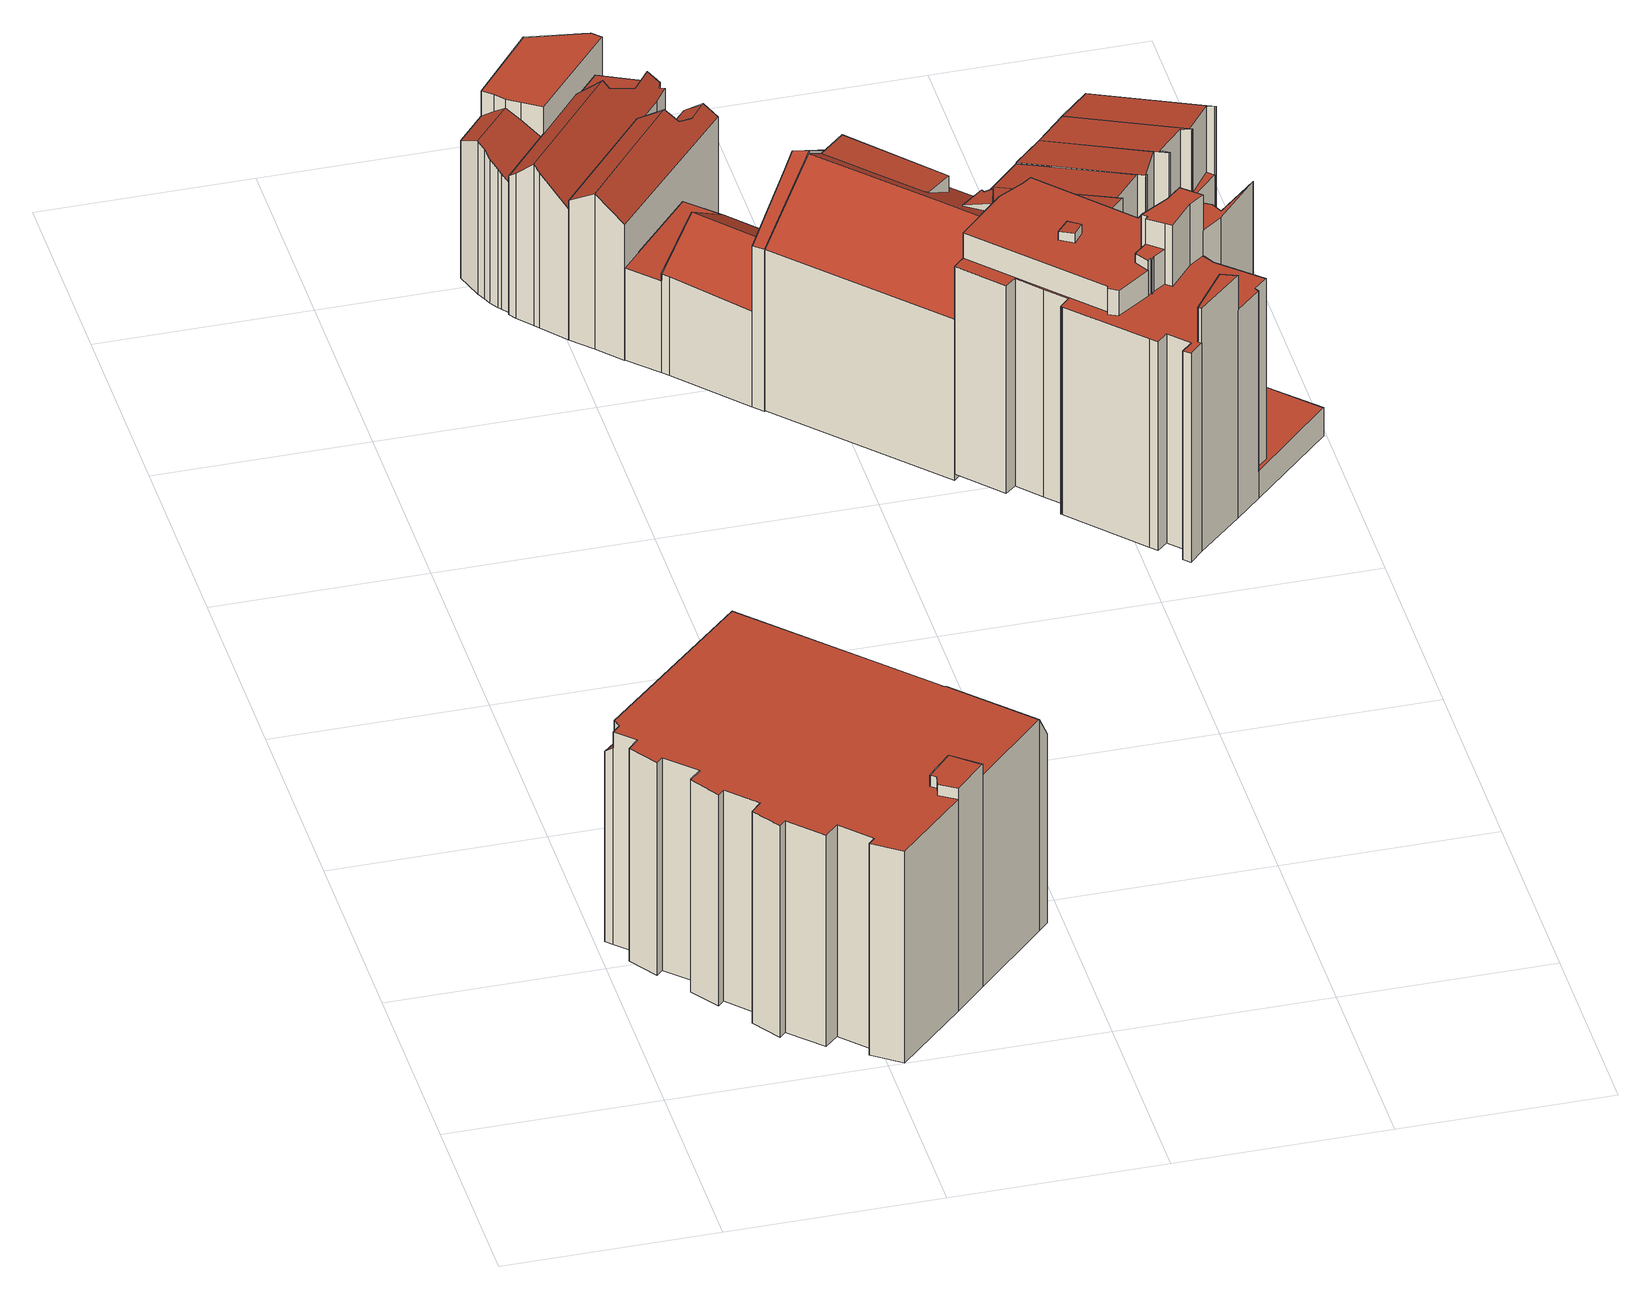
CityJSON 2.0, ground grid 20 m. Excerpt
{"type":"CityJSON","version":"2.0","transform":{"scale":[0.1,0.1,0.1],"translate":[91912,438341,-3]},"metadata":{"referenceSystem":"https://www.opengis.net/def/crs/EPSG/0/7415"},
"CityObjects":{
"building1":{"type":"Building","attributes":{"b3_bag_bag_overlap":0,"b3_dak_type":"slanted","b3_extrusie":"standard","b3_h_dak_50p":20.14,"b3_h_dak_70p":20.16,"b3_h_dak_max":21.25,"b3_h_dak_min":18.56,"b3_h_maaiveld":-2.49,"b3_h_nok":17.98,"b3_is_glas_dak":false,"b3_kas_warenhuis":false,"b3_mutatie_ahn3_ahn4":false,"b3_mutatie_ahn4_ahn5":false,"b3_n_nok":2,"b3_n_vlakken":11,"b3_rmse_lod12":0.512,"b3_rmse_lod13":0.512,"b3_rmse_lod22":0.178,"b3_t_run":475,"b3_val3dity_lod12":"[]","b3_val3dity_lod13":"[]","b3_val3dity_lod22":"[]","b3_volume_lod12":17142.14,"b3_volume_lod13":17142.14,"b3_volume_lod22":17075.92,"geconstateerd":false,"oorspronkelijkbouwjaar":1991,"status":"Pand in gebruik","b3_opp_grond":756.88,"b3_opp_dak_plat":670.08,"b3_opp_dak_schuin":101.06,"b3_opp_scheidingsmuur":464.75,"b3_opp_buitenmuur":2243.41},"children":["building1-1"]},
"building1-1":{"type":"BuildingPart","parents":["building1"],"geometry":[{"type":"Solid","lod":"2.2","boundaries":[[[[0,1,2,3,4,5,6,7,8,9,10,11,12,13,14,15,16,17,18,19,20,21,22,23,24,25,26,27,28,29,30,31,32,33,34,35,36,37,38,39,40,41,42]],[[43,1,0,44]],[[45,39,38,46]],[[46,38,37,47]],[[47,37,36,48]],[[49,50,51,52]],[[48,36,35,53]],[[53,35,34,54]],[[54,34,33,55]],[[56,22,21,57]],[[58,31,30,59]],[[59,30,29,60]],[[55,33,32,61]],[[61,32,31,58]],[[62,23,22,56]],[[44,0,42,63]],[[64,25,24,65]],[[66,67,26,25,64]],[[65,24,23,62]],[[68,17,16,69]],[[70,18,17,68]],[[71,13,12,72]],[[73,14,13,71]],[[74,19,18,70]],[[75,15,14,73]],[[76,11,10,77]],[[69,16,15,75]],[[72,12,11,76]],[[78,79,7,6,80,81]],[[77,10,9,82]],[[82,9,8,83]],[[83,8,7,79]],[[84,85,79,78]],[[86,4,3,87]],[[87,3,2,88]],[[88,2,1,43]],[[89,41,40,90]],[[63,42,41,89]],[[90,40,39,45]],[[80,6,5,91]],[[81,80,50,49]],[[91,5,4,86]],[[92,93,85,84]],[[94,95,67,66]],[[96,27,26,67]],[[60,29,28,97,98]],[[97,28,27,96]],[[98,97,95,94]],[[52,51,99,100]],[[100,99,93,92]],[[101,20,19,74]],[[57,21,20,101]],[[91,86,87,88,43,44,63]],[[95,97,96,67]],[[100,92,84,78,81,49,52]],[[90,60,98,94,66,64,65,62,56,57,101,74,70,68,69,75,73,71,72,76,77,82,83,79,85,93,99,51,50,80,91,63,89]],[[60,90,45,46,47,48,53,54,55,61,58,59]]]],"semantics":{"surfaces":[{"type":"GroundSurface"},{"type":"WallSurface","on_footprint_edge":true},{"type":"WallSurface","on_footprint_edge":false},{"type":"RoofSurface","b3_h_dak_50p":18.4,"b3_azimut":45.91,"b3_hellingshoek":59.51,"b3_h_dak_70p":19.05,"b3_h_dak_min":16.57,"b3_h_dak_max":20.14},{"type":"RoofSurface","b3_h_dak_max":20.17,"b3_h_dak_50p":18.01,"b3_h_dak_70p":18.32,"b3_h_dak_min":17.63,"b3_azimut":318.28,"b3_hellingshoek":42.63},{"type":"RoofSurface","b3_h_dak_max":21.26,"b3_h_dak_min":21.25,"b3_h_dak_70p":21.26,"b3_azimut":352.09,"b3_hellingshoek":0.167,"b3_h_dak_50p":21.26},{"type":"RoofSurface","b3_h_dak_50p":20.15,"b3_h_dak_max":21.26,"b3_h_dak_min":20.11,"b3_h_dak_70p":20.16,"b3_azimut":146.89,"b3_hellingshoek":0.109},{"type":"RoofSurface","b3_h_dak_max":20.18,"b3_h_dak_min":16.09,"b3_h_dak_50p":18.51,"b3_hellingshoek":59.97,"b3_azimut":45.55,"b3_h_dak_70p":19.17}],"values":[[0,1,1,1,1,2,1,1,1,1,1,1,1,1,1,1,1,1,1,1,1,1,1,1,1,1,1,1,1,1,1,1,2,1,1,1,1,1,1,1,2,1,2,2,1,1,1,2,2,2,1,1,3,4,5,6,7]]}}]},
"building2":{"type":"Building","attributes":{"b3_bag_bag_overlap":0,"b3_dak_type":"slanted","b3_extrusie":"standard","b3_h_dak_50p":16.67,"b3_h_dak_70p":16.69,"b3_h_dak_max":16.92,"b3_h_dak_min":13.71,"b3_h_maaiveld":-0.708,"b3_h_nok":15.73,"b3_is_glas_dak":false,"b3_kas_warenhuis":false,"b3_mutatie_ahn3_ahn4":false,"b3_mutatie_ahn4_ahn5":false,"b3_n_nok":3,"b3_n_vlakken":7,"b3_rmse_lod12":1.52,"b3_rmse_lod13":1.52,"b3_rmse_lod22":0.552,"b3_t_run":40,"b3_val3dity_lod12":"[]","b3_val3dity_lod13":"[]","b3_val3dity_lod22":"[]","b3_volume_lod12":1832.47,"b3_volume_lod13":1832.47,"b3_volume_lod22":1741.65,"geconstateerd":false,"oorspronkelijkbouwjaar":1881,"status":"Pand in gebruik","b3_opp_grond":105.34,"b3_opp_dak_plat":71.74,"b3_opp_dak_schuin":41.05,"b3_opp_scheidingsmuur":505.32,"b3_opp_buitenmuur":273.83,"b3_bouwlagen":5},"children":["building2-1"]},
"building2-1":{"type":"BuildingPart","parents":["building2"],"geometry":[{"type":"Solid","lod":"2.2","boundaries":[[[[102,103,104,105,106,107,108,109,110,111,112,113,114]],[[115,113,112,116]],[[116,112,111,117]],[[117,111,110,118]],[[118,110,109,119]],[[120,107,106,121,122]],[[123,124,108,107,120]],[[125,102,114,126]],[[127,128,124,123]],[[129,130,104,103,131,132]],[[133,105,104,130]],[[119,109,108,124]],[[132,131,134,135]],[[122,121,130,129]],[[121,106,105,133]],[[126,114,113,115]],[[131,103,102,125]],[[136,137,128,127]],[[135,134,137,136]],[[121,133,130]],[[128,137,126,115,116,117,118,119,124]],[[137,134,131,125,126]],[[135,136,127,123,120,122,129,132]]]],"semantics":{"surfaces":[{"type":"GroundSurface"},{"type":"WallSurface","on_footprint_edge":true},{"type":"WallSurface","on_footprint_edge":false},{"type":"RoofSurface","b3_h_dak_max":16.7,"b3_h_dak_50p":13.89,"b3_azimut":232.82,"b3_h_dak_70p":13.9,"b3_hellingshoek":1.36,"b3_h_dak_min":13.84},{"type":"RoofSurface","b3_h_dak_70p":15.14,"b3_hellingshoek":34.68,"b3_h_dak_50p":14.6,"b3_h_dak_max":16.75,"b3_azimut":132.17,"b3_h_dak_min":13.25},{"type":"RoofSurface","b3_h_dak_50p":14.85,"b3_azimut":310.6,"b3_hellingshoek":35.72,"b3_h_dak_70p":15.24,"b3_h_dak_max":16.71,"b3_h_dak_min":13.8},{"type":"RoofSurface","b3_h_dak_50p":16.71,"b3_hellingshoek":0.779,"b3_h_dak_70p":16.72,"b3_h_dak_min":16.66,"b3_azimut":320.78,"b3_h_dak_max":16.76}],"values":[[0,1,1,1,1,1,1,1,2,1,1,1,2,2,1,1,1,2,2,3,4,5,6]]}}]},
"building3":{"type":"Building","attributes":{"b3_bag_bag_overlap":0,"b3_dak_type":"slanted","b3_extrusie":"standard","b3_h_dak_50p":14.76,"b3_h_dak_70p":15.42,"b3_h_dak_max":16.41,"b3_h_dak_min":2.55,"b3_h_maaiveld":-0.852,"b3_h_nok":16.54,"b3_is_glas_dak":false,"b3_kas_warenhuis":false,"b3_mutatie_ahn3_ahn4":false,"b3_mutatie_ahn4_ahn5":false,"b3_n_nok":6,"b3_n_vlakken":9,"b3_rmse_lod12":3.05,"b3_rmse_lod13":1.08,"b3_rmse_lod22":0.291,"b3_t_run":50,"b3_val3dity_lod12":"[]","b3_val3dity_lod13":"[]","b3_val3dity_lod22":"[]","b3_volume_lod12":2039.24,"b3_volume_lod13":1910.04,"b3_volume_lod22":1826.27,"geconstateerd":false,"oorspronkelijkbouwjaar":1881,"status":"Pand in gebruik","b3_opp_grond":125.81,"b3_opp_dak_plat":10.84,"b3_opp_dak_schuin":147.53,"b3_opp_scheidingsmuur":478.04,"b3_opp_buitenmuur":269.89},"children":["building3-1"]},
"building3-1":{"type":"BuildingPart","parents":["building3"],"geometry":[{"type":"Solid","lod":"2.2","boundaries":[[[[138,139,140,141,142,143,144,145,146,147,148,149]],[[150,141,140,151]],[[152,143,142,153]],[[153,142,141,150]],[[151,140,139,154]],[[155,156,157,158]],[[159,160,146,145,157]],[[161,144,143,152]],[[162,163,164,165]],[[158,157,145,144,161]],[[165,164,166,167]],[[168,138,149,169]],[[170,147,146,160]],[[171,148,147,170]],[[169,149,148,171]],[[163,172,160,159]],[[173,174,172,163,162]],[[175,176,174,173]],[[177,168,176,175]],[[154,139,138,168,177]],[[167,166,156,155]],[[176,168,169,171,170,160,172,174]],[[153,155,158,161,152]],[[167,155,153,150,151,154,177,175,173,162,165]],[[156,166,164,163,159,157]]]],"semantics":{"surfaces":[{"type":"GroundSurface"},{"type":"WallSurface","on_footprint_edge":true},{"type":"WallSurface","on_footprint_edge":false},{"type":"RoofSurface","b3_azimut":33.54,"b3_h_dak_50p":2.55,"b3_h_dak_max":14.43,"b3_hellingshoek":2.27,"b3_h_dak_min":2.49,"b3_h_dak_70p":2.56},{"type":"RoofSurface","b3_h_dak_50p":15.05,"b3_azimut":309.8,"b3_hellingshoek":43.16,"b3_h_dak_max":16.8,"b3_h_dak_70p":15.59,"b3_h_dak_min":13.61},{"type":"RoofSurface","b3_h_dak_min":13.08,"b3_h_dak_50p":14.78,"b3_hellingshoek":40.78,"b3_h_dak_max":16.8,"b3_azimut":131.98,"b3_h_dak_70p":15.45},{"type":"RoofSurface","b3_hellingshoek":3.5,"b3_h_dak_max":16.48,"b3_h_dak_70p":13.85,"b3_h_dak_min":13.63,"b3_azimut":310.74,"b3_h_dak_50p":13.79}],"values":[[0,1,1,1,1,2,1,1,2,1,2,1,1,1,1,2,2,2,2,1,2,3,4,5,6]]}}]},
"building4":{"type":"Building","attributes":{"b3_bag_bag_overlap":0,"b3_dak_type":"slanted","b3_extrusie":"standard","b3_h_dak_50p":14.6,"b3_h_dak_70p":15.1,"b3_h_dak_max":15.85,"b3_h_dak_min":10.32,"b3_h_maaiveld":-0.904,"b3_h_nok":15.93,"b3_is_glas_dak":false,"b3_kas_warenhuis":false,"b3_mutatie_ahn3_ahn4":false,"b3_mutatie_ahn4_ahn5":false,"b3_n_nok":3,"b3_n_vlakken":5,"b3_rmse_lod12":1.6,"b3_rmse_lod13":0.714,"b3_rmse_lod22":0.146,"b3_t_run":44,"b3_val3dity_lod12":"[]","b3_val3dity_lod13":"[]","b3_val3dity_lod22":"[]","b3_volume_lod12":1628.4,"b3_volume_lod13":1587.47,"b3_volume_lod22":1544.01,"geconstateerd":false,"oorspronkelijkbouwjaar":1881,"status":"Pand in gebruik","b3_opp_grond":101.67,"b3_opp_dak_plat":10.07,"b3_opp_dak_schuin":111.62,"b3_opp_scheidingsmuur":336.51,"b3_opp_buitenmuur":356.73,"b3_bouwlagen":5},"children":["building4-1"]},
"building4-1":{"type":"BuildingPart","parents":["building4"],"geometry":[{"type":"Solid","lod":"2.2","boundaries":[[[[178,140,179,139,180,181,182,183]],[[184,183,182,185]],[[186,140,178,187]],[[188,189,190,191,192]],[[193,139,179,191]],[[192,191,179,140,186]],[[187,178,183,184]],[[194,195,190,189]],[[195,180,139,193]],[[185,182,181,196]],[[196,181,180,195,194]],[[197,198,189,188]],[[198,197,199]],[[192,186,187,188]],[[195,193,191,190]],[[196,199,197,188,187,184,185]],[[199,196,194,189,198]]]],"semantics":{"surfaces":[{"type":"GroundSurface"},{"type":"WallSurface","on_footprint_edge":true},{"type":"WallSurface","on_footprint_edge":false},{"type":"RoofSurface","b3_h_dak_min":13.74,"b3_azimut":309.99,"b3_h_dak_max":16.11,"b3_h_dak_70p":15.23,"b3_h_dak_50p":14.82,"b3_hellingshoek":35.19},{"type":"RoofSurface","b3_h_dak_min":10.3,"b3_h_dak_max":15.39,"b3_hellingshoek":1.74,"b3_azimut":255.81,"b3_h_dak_50p":10.36,"b3_h_dak_70p":10.38},{"type":"RoofSurface","b3_h_dak_50p":14.71,"b3_azimut":132.22,"b3_hellingshoek":34.75,"b3_h_dak_max":16.11,"b3_h_dak_min":13.59,"b3_h_dak_70p":15.21},{"type":"RoofSurface","b3_h_dak_50p":13.89,"b3_azimut":311.66,"b3_hellingshoek":33.86,"b3_h_dak_max":15.5,"b3_h_dak_min":13.17,"b3_h_dak_70p":14.17}],"values":[[0,1,1,2,1,1,1,2,1,1,1,2,2,3,4,5,6]]}}]},
"building5":{"type":"Building","attributes":{"b3_bag_bag_overlap":0,"b3_dak_type":"slanted","b3_extrusie":"standard","b3_h_dak_50p":10.81,"b3_h_dak_70p":11.9,"b3_h_dak_max":21.68,"b3_h_dak_min":8.94,"b3_h_maaiveld":-0.841,"b3_h_nok":13,"b3_is_glas_dak":false,"b3_kas_warenhuis":false,"b3_mutatie_ahn3_ahn4":false,"b3_mutatie_ahn4_ahn5":false,"b3_n_nok":1,"b3_n_vlakken":9,"b3_rmse_lod12":3.31,"b3_rmse_lod13":1.57,"b3_rmse_lod22":0.627,"b3_t_run":60,"b3_val3dity_lod12":"[]","b3_val3dity_lod13":"[]","b3_val3dity_lod22":"[]","b3_volume_lod12":2084.74,"b3_volume_lod13":2224.61,"b3_volume_lod22":2069.05,"geconstateerd":false,"oorspronkelijkbouwjaar":1902,"status":"Pand in gebruik","b3_opp_grond":165.65,"b3_opp_dak_plat":42.28,"b3_opp_dak_schuin":149.2,"b3_opp_scheidingsmuur":386.97,"b3_opp_buitenmuur":504.23,"b3_bouwlagen":5},"children":["building5-1"]},
"building5-1":{"type":"BuildingPart","parents":["building5"],"geometry":[{"type":"Solid","lod":"2.2","boundaries":[[[[200,201,202,203,204,205,206,207,208,209,210,211]],[[212,201,200,213]],[[214,208,207,215]],[[216,217,204,203,218]],[[219,205,204,217]],[[220,221,217,216]],[[215,207,206,222]],[[223,224,222,225]],[[225,222,206,205,219]],[[226,224,223]],[[226,209,208,214]],[[227,228,221,220]],[[229,211,210,230,231]],[[231,230,228,227]],[[213,200,211,229]],[[218,203,202,232]],[[230,210,209,226]],[[232,202,201,212]],[[226,214,215,222,224]],[[221,223,225,219,217]],[[218,232,227,220,216]],[[230,226,223,221,228]],[[232,212,213,229,231,227]]]],"semantics":{"surfaces":[{"type":"GroundSurface"},{"type":"WallSurface","on_footprint_edge":true},{"type":"WallSurface","on_footprint_edge":false},{"type":"RoofSurface","b3_h_dak_50p":9.03,"b3_azimut":271.73,"b3_hellingshoek":0.796,"b3_h_dak_70p":9.05,"b3_h_dak_max":13.07,"b3_h_dak_min":8.96},{"type":"RoofSurface","b3_azimut":224.8,"b3_hellingshoek":32.19,"b3_h_dak_70p":12.17,"b3_h_dak_max":20.88,"b3_h_dak_min":9.49,"b3_h_dak_50p":11.5},{"type":"RoofSurface","b3_h_dak_50p":19.74,"b3_h_dak_max":22.86,"b3_h_dak_min":16.56,"b3_azimut":230.07,"b3_hellingshoek":41.57,"b3_h_dak_70p":20.88},{"type":"RoofSurface","b3_h_dak_50p":10.91,"b3_azimut":47.64,"b3_hellingshoek":34.38,"b3_h_dak_70p":11.72,"b3_h_dak_max":22.47,"b3_h_dak_min":8.82},{"type":"RoofSurface","b3_h_dak_min":18.63,"b3_h_dak_50p":20.45,"b3_h_dak_max":22.86,"b3_h_dak_70p":21.2,"b3_azimut":18.08,"b3_hellingshoek":34.19}],"values":[[0,1,1,1,1,2,1,2,1,2,1,2,1,2,1,1,1,1,3,4,5,6,7]]}}]},
"building6":{"type":"Building","attributes":{"b3_bag_bag_overlap":0,"b3_dak_type":"slanted","b3_extrusie":"standard","b3_h_dak_50p":19.99,"b3_h_dak_70p":21.44,"b3_h_dak_max":22.58,"b3_h_dak_min":4.97,"b3_h_maaiveld":-0.714,"b3_h_nok":22.6,"b3_is_glas_dak":false,"b3_kas_warenhuis":false,"b3_mutatie_ahn3_ahn4":false,"b3_mutatie_ahn4_ahn5":false,"b3_n_nok":2,"b3_n_vlakken":12,"b3_rmse_lod12":7.02,"b3_rmse_lod13":1.8,"b3_rmse_lod22":0.418,"b3_t_run":134,"b3_val3dity_lod12":"[]","b3_val3dity_lod13":"[]","b3_val3dity_lod22":"[]","b3_volume_lod12":7271.58,"b3_volume_lod13":6117.32,"b3_volume_lod22":5792.66,"geconstateerd":false,"oorspronkelijkbouwjaar":1947,"status":"Pand in gebruik","b3_opp_grond":328.37,"b3_opp_dak_plat":118.94,"b3_opp_dak_schuin":295.54,"b3_opp_scheidingsmuur":540.59,"b3_opp_buitenmuur":858.41},"children":["building6-1"]},
"building6-1":{"type":"BuildingPart","parents":["building6"],"geometry":[{"type":"Solid","lod":"2.2","boundaries":[[[[233,234,235,236,237,238,239,240,241,242,243,244,245,246,247,248,249,250,251,252,253,254,255,256,257,258,259,260,261,262,263,264]],[[265,259,258,266]],[[267,260,259,265]],[[266,258,257,268]],[[269,261,260,267]],[[270,262,261,269]],[[271,250,249,272]],[[273,255,254,274]],[[268,257,256,275]],[[274,254,253,276]],[[275,256,255,273]],[[277,248,247,278]],[[279,251,250,271]],[[280,252,251,279]],[[276,253,252,280]],[[272,249,248,277]],[[281,246,245,282]],[[278,247,246,281]],[[283,243,242,284]],[[285,286,287,288]],[[289,290,241,240,291]],[[292,239,238,218]],[[293,264,263,294]],[[295,293,296,297]],[[294,263,262,270]],[[291,240,239,292]],[[298,236,235,299]],[[299,235,234,300]],[[301,302,290,289]],[[303,304,305,306,307]],[[308,309,305,304]],[[282,245,244,306]],[[310,233,264,293,295]],[[311,312,313,314]],[[297,296,312,311,315]],[[218,238,237,316]],[[316,237,236,298]],[[284,242,241,290]],[[317,318,286,285]],[[319,320,318,317]],[[321,322,320,319]],[[288,287,322,321]],[[314,313,309,308]],[[323,324,302,301]],[[324,323,325]],[[307,306,244,243,283]],[[315,311,304,303]],[[300,234,233,310]],[[316,298,326,292,218]],[[288,321,319,317,285]],[[309,313,312,296,293,294,270,269,267,265,266,268,275,273,274,276,280,279,271,272,277,278,281,282,306,305]],[[325,323,301,289,291]],[[304,311,314,308]],[[300,310,295,297,315,303,307,283,284,290,302,324,325,291,292,326,298,299],[322,287,286,318,320]]]],"semantics":{"surfaces":[{"type":"GroundSurface"},{"type":"WallSurface","on_footprint_edge":true},{"type":"WallSurface","on_footprint_edge":false},{"type":"RoofSurface","b3_h_dak_min":16.5,"b3_h_dak_50p":19.69,"b3_hellingshoek":41.29,"b3_azimut":226.6,"b3_h_dak_max":22.9,"b3_h_dak_70p":20.96},{"type":"RoofSurface","b3_h_dak_max":21.75,"b3_h_dak_50p":21.7,"b3_azimut":21.76,"b3_hellingshoek":2.82,"b3_h_dak_min":21.63,"b3_h_dak_70p":21.72},{"type":"RoofSurface","b3_azimut":66.4,"b3_hellingshoek":0.839,"b3_h_dak_max":18.95,"b3_h_dak_min":4.93,"b3_h_dak_70p":5.02,"b3_h_dak_50p":5},{"type":"RoofSurface","b3_h_dak_70p":21.53,"b3_h_dak_50p":21.48,"b3_h_dak_min":21.3,"b3_azimut":21.76,"b3_hellingshoek":2.82,"b3_h_dak_max":21.67},{"type":"RoofSurface","b3_h_dak_min":12.68,"b3_h_dak_50p":12.69,"b3_h_dak_max":18.26,"b3_azimut":182.09,"b3_hellingshoek":0.278,"b3_h_dak_70p":12.69},{"type":"RoofSurface","b3_azimut":46.39,"b3_h_dak_min":18.24,"b3_hellingshoek":30.43,"b3_h_dak_max":22.9,"b3_h_dak_70p":21.72,"b3_h_dak_50p":21.31}],"values":[[0,1,1,1,1,1,1,1,1,1,1,1,1,1,1,1,1,1,1,2,1,1,1,2,1,1,1,1,2,2,2,1,1,2,2,1,1,1,2,2,2,2,2,2,2,1,2,1,3,4,5,6,7,8]]}}]},
"building7":{"type":"Building","attributes":{"b3_bag_bag_overlap":0,"b3_dak_type":"slanted","b3_extrusie":"standard","b3_h_dak_50p":24.9,"b3_h_dak_70p":24.93,"b3_h_dak_max":28.67,"b3_h_dak_min":2.92,"b3_h_maaiveld":-0.019,"b3_is_glas_dak":false,"b3_kas_warenhuis":false,"b3_mutatie_ahn3_ahn4":false,"b3_mutatie_ahn4_ahn5":false,"b3_n_nok":0,"b3_n_vlakken":12,"b3_rmse_lod12":7.64,"b3_rmse_lod13":1.43,"b3_rmse_lod22":0.28,"b3_t_run":160,"b3_val3dity_lod12":"[]","b3_val3dity_lod13":"[]","b3_val3dity_lod22":"[]","b3_volume_lod12":9019.27,"b3_volume_lod13":7695.78,"b3_volume_lod22":7422.56,"geconstateerd":false,"oorspronkelijkbouwjaar":1985,"status":"Pand in gebruik","b3_opp_grond":361.57,"b3_opp_dak_plat":384.52,"b3_opp_dak_schuin":8.09,"b3_opp_scheidingsmuur":561.29,"b3_opp_buitenmuur":1954.75},"children":["building7-1"]},
"building7-1":{"type":"BuildingPart","parents":["building7"],"geometry":[{"type":"Solid","lod":"2.2","boundaries":[[[[327,328,329,330,331,332,333,334,335,336,337,338,339,340,341,342,343,344,345,346,347,348,349,350,351,352,353,354,355,356,357,358]],[[359,360,340,339,361,362]],[[363,342,341,364]],[[364,341,340,360]],[[365,337,336,366]],[[367,338,337,365]],[[368,328,327,369]],[[370,346,345,371]],[[372,348,347,373]],[[374,335,334,375]],[[376,333,332,377]],[[375,334,333,376]],[[377,332,331,378]],[[379,329,328,368]],[[380,330,329,379]],[[381,353,352,382]],[[383,384,385,386]],[[386,385,387,388]],[[369,327,358,389]],[[389,358,357,390]],[[390,357,356,391]],[[373,347,346,370]],[[392,349,348,372]],[[393,343,342,363]],[[394,395,396,397]],[[398,399,400,401]],[[402,403,360,359]],[[361,339,338,367]],[[404,393,403,402]],[[405,406,407,408]],[[406,409,410,411,412]],[[413,414,415,416]],[[397,396,417,418]],[[419,420,421,422]],[[422,421,423,414,413]],[[388,387,423,421]],[[424,425,426,427]],[[428,429,425,424]],[[378,331,330,380]],[[427,426,430,431]],[[432,433,429,428]],[[434,435,399,398]],[[436,355,354,435,434]],[[437,438,431,439]],[[439,431,430,384,383]],[[440,441,351,350,442]],[[412,411,441,440]],[[420,443,438,437]],[[408,407,444,445]],[[445,444,446,447]],[[448,449,410,409]],[[416,415,409,406,405]],[[435,354,353,381]],[[401,400,449,448]],[[442,350,349,392]],[[382,352,351,441]],[[450,451,452,453]],[[453,452,391,454]],[[455,436,451,450]],[[454,391,356,355,436,455]],[[456,457,395,394]],[[447,446,458,459]],[[459,458,443,420,419]],[[460,344,343,393,404]],[[371,345,344,460]],[[366,336,335,374]],[[362,361,433,432]],[[418,417,457,456]],[[403,393,363,364,360]],[[420,437,439,383,386,388,421]],[[382,441,411,410,449,400,399,435,381]],[[454,455,450,453]],[[459,419,422,413,416,405,408,445,447]],[[433,361,367,365,366,374,375,376,377,378,380,379,368,369,389,390,391,452,451,436,434,398,401,448,409,415,414,423,387,385,384,430,426,425,429]],[[362,432,428,424,427,431,438,443,458,446,444,407,406,412,440,442,392,372,373,370,371,460,404,402,359],[396,395,457,417]],[[418,456,394,397]]]],"semantics":{"surfaces":[{"type":"GroundSurface"},{"type":"WallSurface","on_footprint_edge":true},{"type":"WallSurface","on_footprint_edge":false},{"type":"RoofSurface","b3_azimut":51.85,"b3_h_dak_min":19.81,"b3_h_dak_max":24.91,"b3_h_dak_70p":21.28,"b3_hellingshoek":28.94,"b3_h_dak_50p":20.85},{"type":"RoofSurface","b3_h_dak_min":25.89,"b3_h_dak_70p":25.9,"b3_h_dak_50p":25.9,"b3_azimut":270.57,"b3_hellingshoek":0.489,"b3_h_dak_max":28.66},{"type":"RoofSurface","b3_h_dak_50p":2.94,"b3_azimut":303.66,"b3_h_dak_70p":2.95,"b3_hellingshoek":0.251,"b3_h_dak_max":24.9,"b3_h_dak_min":2.92},{"type":"RoofSurface","b3_hellingshoek":1.07,"b3_h_dak_max":25.95,"b3_h_dak_50p":25.92,"b3_h_dak_min":25.9,"b3_azimut":337.71,"b3_h_dak_70p":25.93},{"type":"RoofSurface","b3_h_dak_50p":28.65,"b3_h_dak_max":28.68,"b3_h_dak_min":28.62,"b3_h_dak_70p":28.66,"b3_azimut":322.58,"b3_hellingshoek":1.02},{"type":"RoofSurface","b3_h_dak_70p":22.25,"b3_hellingshoek":0.507,"b3_h_dak_min":22.17,"b3_h_dak_max":28.68,"b3_h_dak_50p":22.23,"b3_azimut":20.98},{"type":"RoofSurface","b3_h_dak_50p":24.92,"b3_hellingshoek":0.231,"b3_azimut":39.81,"b3_h_dak_min":24.87,"b3_h_dak_max":28.67,"b3_h_dak_70p":24.93},{"type":"RoofSurface","b3_h_dak_70p":25.87,"b3_azimut":288.25,"b3_h_dak_50p":25.86,"b3_hellingshoek":1.23,"b3_h_dak_min":25.85,"b3_h_dak_max":25.88}],"values":[[0,1,1,1,1,1,1,1,1,1,1,1,1,1,1,1,2,2,1,1,1,1,1,1,2,2,2,1,2,2,2,2,2,2,2,2,2,2,1,2,2,2,1,2,2,1,2,2,2,2,2,2,1,2,1,1,2,2,2,1,2,2,2,1,1,1,2,2,3,4,5,6,7,8,9,10]]}}]},
"building8":{"type":"Building","attributes":{"b3_bag_bag_overlap":0,"b3_dak_type":"slanted","b3_extrusie":"standard","b3_h_dak_50p":8.76,"b3_h_dak_70p":9.39,"b3_h_dak_max":10.32,"b3_h_dak_min":7.07,"b3_h_maaiveld":-0.764,"b3_h_nok":9.03,"b3_is_glas_dak":false,"b3_kas_warenhuis":false,"b3_mutatie_ahn3_ahn4":false,"b3_mutatie_ahn4_ahn5":false,"b3_n_nok":1,"b3_n_vlakken":3,"b3_rmse_lod12":1.58,"b3_rmse_lod13":1.58,"b3_rmse_lod22":1.2,"b3_t_run":21,"b3_val3dity_lod12":"[]","b3_val3dity_lod13":"[]","b3_val3dity_lod22":"[]","b3_volume_lod12":524.03,"b3_volume_lod13":524.03,"b3_volume_lod22":493.31,"geconstateerd":false,"oorspronkelijkbouwjaar":2001,"status":"Pand in gebruik","b3_opp_grond":51.56,"b3_opp_dak_plat":0,"b3_opp_dak_schuin":53.39,"b3_opp_scheidingsmuur":120.3,"b3_opp_buitenmuur":205.17,"b3_bouwlagen":4},"children":["building8-1"]},
"building8-1":{"type":"BuildingPart","parents":["building8"],"geometry":[{"type":"Solid","lod":"2.2","boundaries":[[[[461,462,463,464]],[[465,462,461,466]],[[466,461,464,467]],[[468,463,462,465]],[[467,464,463,468]],[[467,468,465,466]]]],"semantics":{"surfaces":[{"type":"GroundSurface"},{"type":"WallSurface","on_footprint_edge":true},{"type":"RoofSurface","b3_h_dak_min":7,"b3_h_dak_50p":8.71,"b3_h_dak_max":10.52,"b3_azimut":315.49,"b3_hellingshoek":15.02,"b3_h_dak_70p":9.47}],"values":[[0,1,1,1,1,2]]}}]},
"building9":{"type":"Building","attributes":{"b3_bag_bag_overlap":0,"b3_dak_type":"slanted","b3_extrusie":"standard","b3_h_dak_50p":8.72,"b3_h_dak_70p":9.35,"b3_h_dak_max":10.35,"b3_h_dak_min":7.09,"b3_h_maaiveld":-0.783,"b3_h_nok":9,"b3_is_glas_dak":false,"b3_kas_warenhuis":false,"b3_mutatie_ahn3_ahn4":false,"b3_mutatie_ahn4_ahn5":false,"b3_n_nok":1,"b3_n_vlakken":3,"b3_rmse_lod12":1.75,"b3_rmse_lod13":1.74,"b3_rmse_lod22":0.126,"b3_t_run":18,"b3_val3dity_lod12":"[]","b3_val3dity_lod13":"[]","b3_val3dity_lod22":"[]","b3_volume_lod12":523.2,"b3_volume_lod13":525.7,"b3_volume_lod22":471.46,"geconstateerd":false,"oorspronkelijkbouwjaar":2001,"status":"Pand in gebruik","b3_opp_grond":51.42,"b3_opp_dak_plat":3.01,"b3_opp_dak_schuin":50.13,"b3_opp_scheidingsmuur":239.12,"b3_opp_buitenmuur":75.04,"b3_bouwlagen":5},"children":["building9-1"]},
"building9-1":{"type":"BuildingPart","parents":["building9"],"geometry":[{"type":"Solid","lod":"2.2","boundaries":[[[[461,469,464,470,471,472]],[[473,461,472,474]],[[474,472,471,475]],[[476,477,475,478]],[[479,470,464,467]],[[467,464,469,477,476]],[[478,475,471,470,479]],[[477,469,461,473]],[[478,479,467,476]],[[477,473,474,475]]]],"semantics":{"surfaces":[{"type":"GroundSurface"},{"type":"WallSurface","on_footprint_edge":true},{"type":"WallSurface","on_footprint_edge":false},{"type":"RoofSurface","b3_h_dak_min":7,"b3_hellingshoek":15.07,"b3_h_dak_70p":9.38,"b3_h_dak_max":10.34,"b3_azimut":315.43,"b3_h_dak_50p":8.62},{"type":"RoofSurface","b3_h_dak_max":10.34,"b3_hellingshoek":2.56,"b3_h_dak_min":3.24,"b3_azimut":161.92,"b3_h_dak_70p":3.32,"b3_h_dak_50p":3.29}],"values":[[0,1,1,2,1,1,1,1,3,4]]}}]},
"building10":{"type":"Building","attributes":{"b3_bag_bag_overlap":0,"b3_dak_type":"slanted","b3_extrusie":"standard","b3_h_dak_50p":8.72,"b3_h_dak_70p":9.37,"b3_h_dak_max":10.28,"b3_h_dak_min":7.09,"b3_h_maaiveld":-0.774,"b3_h_nok":8.98,"b3_is_glas_dak":false,"b3_kas_warenhuis":false,"b3_mutatie_ahn3_ahn4":false,"b3_mutatie_ahn4_ahn5":false,"b3_n_nok":1,"b3_n_vlakken":3,"b3_rmse_lod12":1.81,"b3_rmse_lod13":1.13,"b3_rmse_lod22":0.165,"b3_t_run":24,"b3_val3dity_lod12":"[]","b3_val3dity_lod13":"[]","b3_val3dity_lod22":"[]","b3_volume_lod12":520.49,"b3_volume_lod13":503.26,"b3_volume_lod22":470.43,"geconstateerd":false,"oorspronkelijkbouwjaar":2001,"status":"Pand in gebruik","b3_opp_grond":51.42,"b3_opp_dak_plat":3.06,"b3_opp_dak_schuin":50.06,"b3_opp_scheidingsmuur":233.17,"b3_opp_buitenmuur":83.05,"b3_bouwlagen":4},"children":["building10-1"]},
"building10-1":{"type":"BuildingPart","parents":["building10"],"geometry":[{"type":"Solid","lod":"2.2","boundaries":[[[[470,480,481,482,483,472]],[[484,485,486,487]],[[488,472,483,489,490]],[[490,489,485,484]],[[491,480,470,492]],[[487,486,481,480,491]],[[492,470,472,488]],[[489,483,482,493]],[[493,482,481,486]],[[492,488,490,484,487,491]],[[493,486,485,489]]]],"semantics":{"surfaces":[{"type":"GroundSurface"},{"type":"WallSurface","on_footprint_edge":false},{"type":"WallSurface","on_footprint_edge":true},{"type":"RoofSurface","b3_hellingshoek":14.99,"b3_h_dak_max":10.42,"b3_h_dak_70p":9.28,"b3_h_dak_min":7,"b3_h_dak_50p":8.62,"b3_azimut":315.48},{"type":"RoofSurface","b3_h_dak_max":10.42,"b3_h_dak_70p":10.13,"b3_azimut":151.46,"b3_h_dak_50p":3.29,"b3_hellingshoek":2.78,"b3_h_dak_min":3.23}],"values":[[0,1,2,1,2,2,2,2,2,3,4]]}}]},
"building11":{"type":"Building","attributes":{"b3_bag_bag_overlap":0,"b3_dak_type":"slanted","b3_extrusie":"standard","b3_h_dak_50p":8.65,"b3_h_dak_70p":9.33,"b3_h_dak_max":10.27,"b3_h_dak_min":7.11,"b3_h_maaiveld":-0.782,"b3_h_nok":8.94,"b3_is_glas_dak":false,"b3_kas_warenhuis":false,"b3_mutatie_ahn3_ahn4":false,"b3_mutatie_ahn4_ahn5":false,"b3_n_nok":1,"b3_n_vlakken":3,"b3_rmse_lod12":1.78,"b3_rmse_lod13":1.12,"b3_rmse_lod22":0.121,"b3_t_run":19,"b3_val3dity_lod12":"[]","b3_val3dity_lod13":"[]","b3_val3dity_lod22":"[]","b3_volume_lod12":519.16,"b3_volume_lod13":496.54,"b3_volume_lod22":465.12,"geconstateerd":false,"oorspronkelijkbouwjaar":2001,"status":"Pand in gebruik","b3_opp_grond":51.4,"b3_opp_dak_plat":3.87,"b3_opp_dak_schuin":53.21,"b3_opp_scheidingsmuur":237.18,"b3_opp_buitenmuur":103.06,"b3_bouwlagen":4},"children":["building11-1"]},
"building11-1":{"type":"BuildingPart","parents":["building11"],"geometry":[{"type":"Solid","lod":"2.2","boundaries":[[[[494,495,496,482,480,497]],[[498,497,480,491]],[[491,480,482,499]],[[500,494,497,498]],[[501,502,503,504]],[[505,506,502,501]],[[499,482,496,507,508]],[[508,507,506,505]],[[504,503,495,494,500]],[[507,496,495,503]],[[504,500,498,491,499,508,505,501]],[[507,503,502,506]]]],"semantics":{"surfaces":[{"type":"GroundSurface"},{"type":"WallSurface","on_footprint_edge":true},{"type":"WallSurface","on_footprint_edge":false},{"type":"RoofSurface","b3_h_dak_50p":8.62,"b3_h_dak_max":10.32,"b3_azimut":315.04,"b3_h_dak_min":7.01,"b3_h_dak_70p":9.28,"b3_hellingshoek":14.99},{"type":"RoofSurface","b3_h_dak_max":10.23,"b3_h_dak_70p":3.28,"b3_azimut":175.27,"b3_hellingshoek":1.18,"b3_h_dak_min":3.24,"b3_h_dak_50p":3.27}],"values":[[0,1,1,1,2,2,1,2,1,1,3,4]]}}]},
"building12":{"type":"Building","attributes":{"b3_bag_bag_overlap":0,"b3_dak_type":"slanted","b3_extrusie":"standard","b3_h_dak_50p":8.72,"b3_h_dak_70p":9.36,"b3_h_dak_max":10.32,"b3_h_dak_min":7.1,"b3_h_maaiveld":-0.811,"b3_h_nok":8.98,"b3_is_glas_dak":false,"b3_kas_warenhuis":false,"b3_mutatie_ahn3_ahn4":false,"b3_mutatie_ahn4_ahn5":false,"b3_n_nok":1,"b3_n_vlakken":3,"b3_rmse_lod12":1.83,"b3_rmse_lod13":1.15,"b3_rmse_lod22":0.152,"b3_t_run":20,"b3_val3dity_lod12":"[]","b3_val3dity_lod13":"[]","b3_val3dity_lod22":"[]","b3_volume_lod12":524.67,"b3_volume_lod13":511.6,"b3_volume_lod22":478.45,"geconstateerd":false,"oorspronkelijkbouwjaar":2001,"status":"Pand in gebruik","b3_opp_grond":51.42,"b3_opp_dak_plat":2.23,"b3_opp_dak_schuin":50.93,"b3_opp_scheidingsmuur":245.97,"b3_opp_buitenmuur":84.26,"b3_bouwlagen":5},"children":["building12-1"]},
"building12-1":{"type":"BuildingPart","parents":["building12"],"geometry":[{"type":"Solid","lod":"2.2","boundaries":[[[[509,510,494,511,497,512]],[[498,497,511,513,514]],[[514,513,515,516]],[[513,511,494,517]],[[518,509,512,519]],[[519,512,497,498]],[[516,515,520,521]],[[521,520,510,509,518]],[[517,494,510,520]],[[521,518,519,498,514,516]],[[517,520,515,513]]]],"semantics":{"surfaces":[{"type":"GroundSurface"},{"type":"WallSurface","on_footprint_edge":true},{"type":"WallSurface","on_footprint_edge":false},{"type":"RoofSurface","b3_azimut":314.91,"b3_h_dak_max":10.42,"b3_h_dak_70p":9.38,"b3_h_dak_min":7.01,"b3_h_dak_50p":8.72,"b3_hellingshoek":15},{"type":"RoofSurface","b3_h_dak_min":3.23,"b3_h_dak_max":10.42,"b3_h_dak_70p":10.33,"b3_h_dak_50p":3.28,"b3_hellingshoek":1.5,"b3_azimut":176.51}],"values":[[0,1,2,1,1,1,2,1,1,3,4]]}}]}
},
"vertices":[
[329,217,5],[334,222,5],[369,196,5],[364,191,5],[386,169,5],[376,159,5],[308,92,5],[279,63,5],[215,1,5],[188,20,5],[194,26,5],[168,53,5],[155,41,5],[126,70,5],[120,64,5],[102,91,5],[112,101,5],[86,128,5],[80,122,5],[62,148,5],[62,149,5],[73,159,5],[46,185,5],[40,179,5],[22,206,5],[32,216,5],[15,233,5],[9,239,5],[20,249,5],[159,379,5],[170,390,5],[192,367,5],[197,372,5],[219,340,5],[240,318,5],[245,323,5],[267,291,5],[288,269,5],[293,273,5],[318,238,5],[308,228,5],[307,228,5],[311,226,5],[334,222,208],[329,217,219],[318,238,208],[293,273,196],[288,269,207],[267,291,207],[284,113,242],[284,113,231],[283,113,231],[283,113,242],[245,323,195],[240,318,207],[219,340,206],[46,185,232],[73,159,232],[192,367,206],[170,390,206],[159,379,232],[197,372,195],[40,179,232],[311,226,231],[32,216,232],[22,206,232],[15,233,232],[15,233,215],[86,128,231],[112,101,231],[80,122,231],[126,70,231],[155,41,231],[120,64,231],[62,148,232],[102,91,231],[168,53,231],[194,26,231],[279,63,243],[279,63,231],[308,92,231],[308,92,243],[188,20,231],[215,1,231],[263,73,243],[263,73,231],[386,169,207],[364,191,207],[369,196,196],[307,228,231],[308,228,231],[376,159,231],[265,84,243],[265,84,231],[22,240,232],[22,240,215],[9,239,208],[20,249,208],[20,249,232],[260,88,231],[260,88,243],[62,149,232],
[128,1190,23],[154,1220,23],[209,1287,23],[230,1312,23],[267,1278,23],[275,1270,23],[200,1182,23],[155,1130,23],[150,1137,23],[148,1140,23],[143,1148,23],[140,1155,23],[136,1163,23],[140,1155,182],[143,1148,177],[148,1140,171],[150,1137,168],[155,1130,162],[275,1270,197],[267,1278,169],[267,1278,197],[200,1182,198],[200,1182,164],[128,1190,170],[136,1163,187],[183,1195,197],[183,1195,178],[209,1287,197],[209,1287,168],[154,1220,170],[154,1220,197],[230,1312,169],[163,1212,179],[163,1212,197],[171,1202,197],[171,1202,188],
[320,1226,21],[308,1210,21],[196,1081,21],[176,1104,21],[172,1109,21],[160,1123,21],[155,1130,21],[241,1230,21],[266,1259,21],[275,1270,21],[282,1278,21],[326,1234,21],[176,1104,187],[196,1081,161],[160,1123,176],[172,1109,193],[308,1210,164],[260,1211,195],[260,1211,168],[241,1230,166],[241,1230,170],[266,1259,166],[266,1259,56],[155,1130,169],[306,1235,179],[306,1235,169],[290,1215,169],[290,1215,178],[265,1206,169],[265,1206,189],[320,1226,56],[326,1234,55],[275,1270,55],[282,1278,55],[306,1235,56],[316,1229,170],[316,1229,56],[314,1224,168],[314,1224,56],[320,1226,165],
[214,1062,21],[283,1181,21],[328,1192,21],[342,1180,21],[353,1171,21],[235,1039,21],[235,1039,166],[353,1171,167],[196,1081,170],[214,1062,187],[303,1164,189],[303,1164,164],[303,1164,133],[283,1181,133],[283,1181,171],[308,1210,134],[328,1192,164],[328,1192,134],[342,1180,177],[314,1156,180],[314,1156,172],[328,1163,176],
[425,1034,22],[432,1025,22],[385,982,22],[333,935,22],[324,944,22],[267,1007,22],[261,1013,22],[235,1039,22],[308,1120,22],[337,1092,22],[403,1021,22],[407,1017,22],[432,1025,220],[425,1034,215],[308,1120,121],[235,1039,120],[324,944,194],[324,944,124],[333,935,195],[267,1007,127],[363,982,242],[363,982,158],[261,1013,120],[298,1051,160],[298,1051,120],[261,1013,127],[337,1092,121],[372,991,254],[372,991,149],[407,1017,230],[403,1021,120],[403,1021,228],[385,982,258],
[549,895,23],[511,858,23],[520,848,23],[515,843,23],[466,794,23],[333,935,23],[384,981,23],[399,994,23],[424,1018,23],[432,1025,23],[460,997,23],[465,1002,23],[484,1019,23],[485,1021,23],[487,1022,23],[489,1023,23],[491,1024,23],[493,1025,23],[497,1026,23],[499,1027,23],[501,1027,23],[503,1027,23],[505,1026,23],[507,1026,23],[509,1025,23],[511,1024,23],[513,1023,23],[515,1022,23],[517,1020,23],[597,935,23],[553,891,23],[550,894,23],[513,1023,80],[511,1024,80],[515,1022,80],[509,1025,80],[517,1020,80],[597,935,79],[493,1025,80],[491,1024,80],[505,1026,80],[503,1027,80],[507,1026,80],[501,1027,80],[489,1023,80],[487,1022,80],[497,1026,80],[499,1027,80],[485,1021,80],[484,1019,80],[460,997,217],[432,1025,218],[497,885,248],[497,885,247],[523,882,237],[523,882,247],[424,1018,243],[424,1018,224],[399,994,244],[384,981,256],[550,894,80],[553,891,80],[550,894,221],[556,900,80],[556,900,216],[515,843,256],[520,848,252],[511,858,252],[497,933,245],[497,933,228],[483,981,214],[483,981,157],[483,981,81],[465,1002,81],[465,1002,213],[492,991,157],[492,991,80],[549,895,221],[500,962,157],[500,962,80],[509,973,80],[509,973,157],[500,962,214],[466,794,195],[519,905,246],[519,905,230],[520,901,247],[520,901,231],[529,904,246],[529,904,226],[474,912,247],[474,912,246],[470,914,247],[478,882,256],
[635,632,30],[618,650,30],[608,641,30],[602,647,30],[541,713,30],[540,714,30],[550,724,30],[549,724,30],[532,742,30],[512,764,30],[502,755,30],[466,794,30],[476,804,30],[520,848,30],[511,858,30],[538,884,30],[553,868,30],[628,787,30],[634,793,30],[641,793,30],[658,775,30],[682,798,30],[695,790,30],[700,779,30],[738,814,30],[742,818,30],[789,768,30],[711,693,30],[687,670,30],[644,630,30],[631,617,30],[625,623,30],[520,848,279],[520,848,249],[476,804,252],[476,804,279],[538,884,229],[511,858,250],[502,755,252],[512,764,252],[466,794,252],[618,650,253],[635,632,253],[641,793,279],[634,793,279],[682,798,279],[658,775,279],[532,742,252],[549,724,252],[550,724,252],[540,714,252],[541,713,252],[608,641,253],[602,647,253],[789,768,60],[742,818,59],[620,713,289],[620,713,252],[621,712,252],[621,712,289],[623,715,252],[623,715,289],[625,623,253],[631,617,253],[644,630,253],[695,790,279],[553,868,228],[575,777,289],[575,777,279],[564,785,279],[564,785,289],[709,697,252],[709,697,59],[722,709,59],[722,709,252],[545,862,279],[545,862,234],[553,868,279],[678,755,317],[678,755,279],[661,772,279],[661,772,316],[678,755,252],[678,755,59],[697,769,59],[697,769,279],[641,718,317],[641,718,252],[663,744,252],[663,744,317],[553,773,279],[553,773,288],[621,735,316],[621,735,289],[635,723,289],[635,723,317],[635,723,252],[585,688,279],[585,688,252],[585,687,253],[585,687,279],[576,692,280],[576,692,252],[617,710,252],[617,710,279],[577,696,279],[577,696,252],[711,693,252],[711,693,59],[687,670,252],[609,724,289],[609,724,279],[617,710,289],[738,814,279],[738,814,59],[700,779,279],[621,735,279],[647,759,279],[647,759,316],[619,742,279],[619,742,316],[684,744,252],[684,744,59],[672,676,289],[672,676,252],[641,632,253],[641,632,290],[644,630,290],[687,670,289],[566,765,289],[566,765,279],[624,738,279],[624,738,316],[628,787,279],
[672,1009,22],[644,981,22],[552,1074,22],[580,1101,22],[644,981,136],[672,1009,136],[580,1101,100],[552,1074,101],
[668,1013,22],[608,1129,22],[694,1043,22],[700,1036,22],[672,1009,62],[700,1036,63],[694,1043,63],[668,1013,134],[668,1013,62],[694,1043,133],[608,1129,100],
[636,1157,22],[717,1075,22],[728,1064,22],[701,1037,22],[700,1037,135],[700,1037,62],[717,1075,63],[717,1075,131],[700,1036,136],[701,1037,62],[701,1037,136],[636,1157,100],[608,1129,101],[728,1064,63],
[756,1092,22],[755,1091,22],[729,1065,22],[664,1185,22],[664,1185,101],[728,1064,135],[756,1092,136],[747,1099,132],[747,1099,63],[755,1091,63],[755,1091,136],[722,1072,133],[722,1072,62],[729,1065,62],[729,1065,135],
[784,1119,22],[783,1119,22],[754,1094,22],[692,1212,22],[754,1094,62],[754,1094,135],[777,1125,63],[777,1125,133],[756,1092,62],[784,1119,136],[692,1212,101],[783,1119,63],[783,1119,136]
]}
